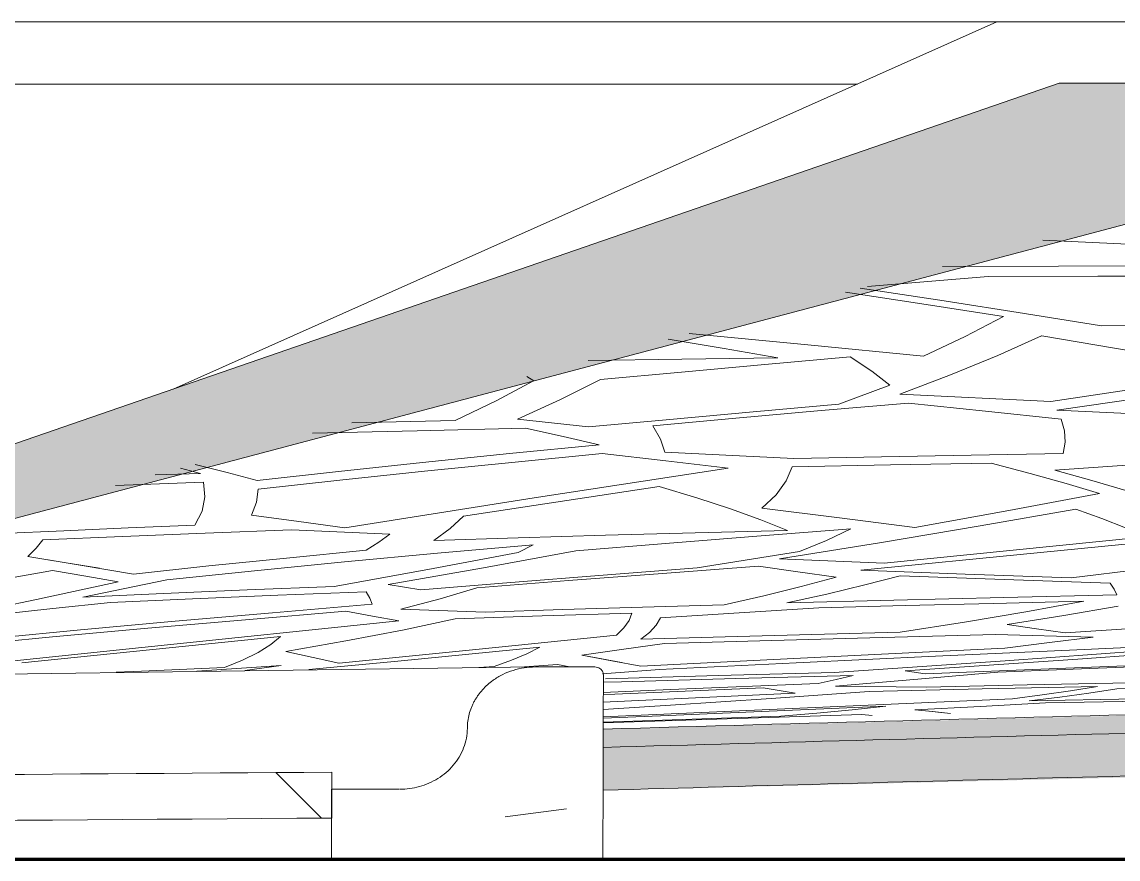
# Model space of a CAD drawing. Header units: metres. Extents: x -199 to 506, y -5 to 23.
# Drawn here: x 290.774 to 292.566, y -1.369 to 0 of the extents above; entities that cross this region are included whole.
import ezdxf

# ---------------------------------------------------------------- set-up
doc = ezdxf.new("R2010")
doc.units = ezdxf.units.M
for name, color, linetype, lineweight in [('06MUREXT', 92, 'Continuous', 9), ('14HATCH-1', 14, 'Continuous', 5), ('46BANQ', 8, 'Continuous', 5), ('46BANQ-1', 8, 'Continuous', 13), ('70LINEA_1_0', 6, 'Continuous', 80)]:
    doc.layers.add(name, color=color, linetype=linetype, lineweight=lineweight)

# ---------------------------------------------------------------- blocks, each defined once
blk = doc.blocks.new('FP_65-601rSouthElevEjeF Paint')
at = {"layer": '14HATCH-1'}
for p, q in [((-13.5162, -0.3656), (-13.6987, -0.3567)), ((-13.8629, -0.4001), (-13.6729, -0.3994)), ((-13.6729, -0.3994), (-13.4794, -0.3989)), ((-13.9853, -0.4325), (-13.788, -0.4165)), ((-13.788, -0.4165), (-13.6087, -0.4158)), ((-13.6087, -0.4158), (-13.4264, -0.4152)), ((-13.8896, -0.4621), (-14.0214, -0.4421)), ((-13.8602, -0.4564), (-13.9972, -0.4357)), ((-13.7629, -0.4819), (-13.8896, -0.4621)), ((-13.7287, -0.4767), (-13.8602, -0.4564)), ((-13.8257, -0.5144), (-13.7629, -0.4819)), ((-13.6026, -0.4968), (-13.7287, -0.4767)), ((-13.6026, -0.4968), (-13.4294, -0.4957)), ((-14.22, -0.5342), (-14.3115, -0.5189)), ((-14.0832, -0.5284), (-14.2769, -0.5097)), ((-13.894, -0.5467), (-13.8257, -0.5144)), ((-13.7724, -0.5455), (-13.7006, -0.5134)), ((-13.5813, -0.5334), (-13.7005, -0.5134)), ((-14.1319, -0.5494), (-14.22, -0.5342)), ((-13.894, -0.5467), (-14.0832, -0.5284)), ((-13.4676, -0.5531), (-13.5813, -0.5334)), ((-14.4423, -0.5535), (-14.2888, -0.5514)), ((-14.2888, -0.5514), (-14.1319, -0.5494)), ((-14.1535, -0.5602), (-14.0139, -0.548)), ((-13.9783, -0.5711), (-14.0138, -0.548)), ((-13.8496, -0.5773), (-13.7724, -0.5455)), ((-14.4221, -0.5851), (-14.2896, -0.5726)), ((-14.2896, -0.5726), (-14.1535, -0.5602)), ((-13.9487, -0.5939), (-13.9783, -0.5711)), ((-13.6853, -0.6206), (-13.3592, -0.5724)), ((-14.5927, -0.6195), (-14.5315, -0.5871)), ((-14.5311, -0.5869), (-14.5424, -0.58)), ((-14.4873, -0.6176), (-14.4221, -0.5851)), ((-13.9323, -0.6088), (-13.8496, -0.5773)), ((-14.0323, -0.6253), (-13.9487, -0.5939)), ((-13.6853, -0.6206), (-13.9323, -0.6088)), ((-13.6757, -0.6352), (-13.4556, -0.6032)), ((-14.6599, -0.6519), (-14.5927, -0.6195)), ((-14.5579, -0.6498), (-14.4873, -0.6176)), ((-14.1723, -0.6376), (-14.0323, -0.6253)), ((-14.0614, -0.6358), (-13.9185, -0.6237)), ((-13.7924, -0.6368), (-13.9185, -0.6237)), ((-14.3087, -0.65), (-14.1723, -0.6376)), ((-14.2008, -0.648), (-14.0614, -0.6358)), ((-13.6686, -0.6497), (-13.7924, -0.6368)), ((-13.4314, -0.6467), (-13.6757, -0.6352)), ((-14.8287, -0.6557), (-14.6599, -0.6519)), ((-14.4415, -0.6625), (-14.5579, -0.6498)), ((-14.4415, -0.6625), (-14.3087, -0.65)), ((-14.3367, -0.6604), (-14.2008, -0.648)), ((-14.3238, -0.6823), (-14.3367, -0.6604)), ((-13.6631, -0.6687), (-13.6686, -0.6497)), ((-14.893, -0.6728), (-14.7218, -0.6686)), ((-14.7218, -0.6686), (-14.5445, -0.6646)), ((-14.4829, -0.6783), (-14.5445, -0.6646)), ((-14.4242, -0.6917), (-14.4829, -0.6783)), ((-13.6621, -0.6875), (-13.6631, -0.6687)), ((-14.5709, -0.706), (-14.4242, -0.6917)), ((-14.3168, -0.7039), (-14.3238, -0.6823)), ((-13.6655, -0.706), (-13.6621, -0.6875)), ((-14.7131, -0.7205), (-14.5709, -0.706)), ((-14.5669, -0.7204), (-14.4194, -0.7061)), ((-14.3153, -0.7181), (-14.4194, -0.7061)), ((-14.1061, -0.7138), (-14.3168, -0.7039)), ((-14.1061, -0.7138), (-13.9625, -0.7111)), ((-13.9625, -0.7111), (-13.8157, -0.7085)), ((-13.8157, -0.7085), (-13.6655, -0.706)), ((-15.0763, -0.7385), (-15.1091, -0.73)), ((-15.0329, -0.737), (-15.0849, -0.7236)), ((-14.8507, -0.7352), (-14.7131, -0.7205)), ((-14.8483, -0.7495), (-14.7099, -0.7349)), ((-14.7099, -0.7349), (-14.5669, -0.7204)), ((-14.5305, -0.7786), (-14.2134, -0.7299)), ((-14.2134, -0.7299), (-14.3153, -0.7181)), ((-14.1184, -0.7507), (-14.1086, -0.7277)), ((-14.1086, -0.7277), (-13.948, -0.7246)), ((-13.948, -0.7246), (-13.7831, -0.7216)), ((-13.7193, -0.7385), (-13.7831, -0.7216)), ((-13.6789, -0.7333), (-13.561, -0.7247)), ((-13.6185, -0.7499), (-13.6789, -0.7333)), ((-15.1506, -0.741), (-15.0763, -0.7385)), ((-14.9838, -0.7501), (-15.0329, -0.737)), ((-14.9838, -0.7501), (-14.8507, -0.7352)), ((-14.9822, -0.7644), (-14.8483, -0.7495)), ((-14.135, -0.7732), (-14.1184, -0.7507)), ((-13.6603, -0.755), (-13.7193, -0.7385)), ((-13.5628, -0.7662), (-13.6185, -0.7499)), ((-15.215, -0.758), (-15.0714, -0.753)), ((-15.069, -0.7768), (-15.0714, -0.753)), ((-14.9847, -0.7856), (-14.9822, -0.7644)), ((-14.646, -0.8084), (-14.326, -0.7599)), ((-14.2646, -0.7784), (-14.326, -0.7599)), ((-13.6059, -0.7712), (-13.6603, -0.755)), ((-15.0737, -0.8003), (-15.069, -0.7768)), ((-14.9929, -0.8065), (-14.9847, -0.7856)), ((-14.8402, -0.8276), (-14.5305, -0.7786)), ((-14.2092, -0.7965), (-14.2646, -0.7784)), ((-14.1583, -0.7953), (-14.135, -0.7732)), ((-13.7544, -0.7991), (-13.6059, -0.7712)), ((-15.0855, -0.8233), (-15.0737, -0.8003)), ((-14.9156, -0.8171), (-14.9929, -0.8065)), ((-14.1597, -0.8143), (-14.2092, -0.7965)), ((-14.0311, -0.8112), (-14.1583, -0.7953)), ((-13.9079, -0.8267), (-13.7544, -0.7991)), ((-13.8012, -0.8244), (-13.6446, -0.7969)), ((-13.6019, -0.8123), (-13.6446, -0.7969)), ((-15.1945, -0.8276), (-15.0855, -0.8233)), ((-14.8402, -0.8276), (-14.9156, -0.8171)), ((-14.6677, -0.8284), (-14.646, -0.8084)), ((-14.116, -0.8316), (-14.1597, -0.8143)), ((-13.908, -0.8267), (-14.0311, -0.8112)), ((-13.9627, -0.8515), (-13.8012, -0.8244)), ((-13.5636, -0.8274), (-13.6019, -0.8123)), ((-15.4017, -0.8367), (-15.2998, -0.8321)), ((-15.334, -0.847), (-15.204, -0.8414)), ((-15.2998, -0.8321), (-15.1945, -0.8276)), ((-15.204, -0.8414), (-15.0684, -0.8359)), ((-15.0684, -0.8359), (-14.9274, -0.8307)), ((-14.7666, -0.8379), (-14.9274, -0.8307)), ((-14.7847, -0.851), (-14.7666, -0.8379)), ((-14.6949, -0.848), (-14.6677, -0.8284)), ((-14.5566, -0.8437), (-14.414, -0.8395)), ((-14.414, -0.8395), (-14.2671, -0.8354)), ((-14.316, -0.8528), (-14.1662, -0.8408)), ((-14.2671, -0.8354), (-14.116, -0.8316)), ((-14.1662, -0.8408), (-14.0129, -0.8291)), ((-14.0522, -0.8479), (-14.0129, -0.8291)), ((-13.9581, -0.8851), (-13.5296, -0.8422)), ((-13.7081, -0.8683), (-13.4168, -0.8401)), ((-15.345, -0.8607), (-15.334, -0.847)), ((-14.8053, -0.864), (-14.7847, -0.851)), ((-14.6949, -0.848), (-14.5566, -0.8437)), ((-14.6885, -0.869), (-14.532, -0.8551)), ((-14.5568, -0.8677), (-14.532, -0.8551)), ((-14.4625, -0.8649), (-14.316, -0.8528)), ((-14.1291, -0.8784), (-13.9627, -0.8515)), ((-14.0966, -0.8663), (-14.0522, -0.8479)), ((-15.3584, -0.8742), (-15.345, -0.8607)), ((-15.27, -0.8888), (-15.3584, -0.8742)), ((-15.2991, -0.884), (-15.3584, -0.8742)), ((-15.0624, -0.8898), (-14.9356, -0.8769)), ((-14.9356, -0.8769), (-14.8053, -0.864)), ((-14.8406, -0.8832), (-14.6885, -0.869)), ((-14.7046, -0.8957), (-14.5568, -0.8677)), ((-14.6135, -0.8927), (-14.4625, -0.8649)), ((-14.2639, -0.8931), (-14.0966, -0.8663)), ((-13.9581, -0.8851), (-14.1291, -0.8784)), ((-13.9963, -0.8968), (-13.7081, -0.8683)), ((-15.2415, -0.8936), (-15.2991, -0.884)), ((-15.1856, -0.903), (-15.27, -0.8888)), ((-15.1856, -0.903), (-15.0624, -0.8898)), ((-14.9882, -0.8976), (-14.8406, -0.8832)), ((-14.8575, -0.9235), (-14.7046, -0.8957)), ((-14.7694, -0.9202), (-14.6135, -0.8927)), ((-14.4179, -0.9049), (-14.2639, -0.8931)), ((-14.3207, -0.902), (-14.1639, -0.8904)), ((-14.0995, -0.8994), (-14.1638, -0.8904)), ((-13.6523, -0.9094), (-13.4529, -0.8846)), ((-15.5085, -0.9307), (-15.3182, -0.8972)), ((-15.2636, -0.9066), (-15.3182, -0.8972)), ((-15.2685, -0.9409), (-15.1314, -0.9123)), ((-15.2108, -0.9158), (-15.2636, -0.9066)), ((-15.1314, -0.9123), (-14.9882, -0.8976)), ((-14.6245, -0.9258), (-14.4743, -0.9138)), ((-14.5686, -0.9168), (-14.4179, -0.9049)), ((-14.4743, -0.9138), (-14.3207, -0.902)), ((-14.0366, -0.9083), (-14.0995, -0.8994)), ((-14.0937, -0.9235), (-14.0366, -0.9083)), ((-13.8258, -0.9031), (-13.9963, -0.8968)), ((-13.99, -0.9208), (-13.9321, -0.9057)), ((-13.7617, -0.9119), (-13.9321, -0.9057)), ((-13.6523, -0.9094), (-13.8258, -0.9031)), ((-13.5884, -0.918), (-13.7617, -0.9119)), ((-15.3447, -0.9446), (-15.2108, -0.9158)), ((-15.137, -0.9349), (-14.9999, -0.9291)), ((-14.9999, -0.9291), (-14.8575, -0.9235)), ((-14.95, -0.9378), (-14.8053, -0.9322)), ((-14.7992, -0.9424), (-14.8053, -0.9322)), ((-14.7158, -0.929), (-14.7694, -0.9202)), ((-14.7158, -0.929), (-14.5686, -0.9168)), ((-14.6841, -0.9434), (-14.6245, -0.9258)), ((-14.1547, -0.9385), (-14.0937, -0.9235)), ((-14.0517, -0.9357), (-13.99, -0.9208)), ((-13.582, -0.9276), (-13.5884, -0.918)), ((-13.5778, -0.9371), (-13.582, -0.9276)), ((-15.4837, -0.9732), (-15.3447, -0.9446)), ((-15.3179, -0.9594), (-15.2232, -0.9495)), ((-15.2685, -0.9409), (-15.137, -0.9349)), ((-15.2232, -0.9495), (-15.0893, -0.9436)), ((-15.0893, -0.9436), (-14.95, -0.9378)), ((-14.7954, -0.9524), (-14.7992, -0.9424)), ((-14.7488, -0.9606), (-14.6841, -0.9434)), ((-14.2196, -0.9532), (-14.1547, -0.9385)), ((-14.1172, -0.9503), (-14.0517, -0.9357)), ((-14.1172, -0.9503), (-13.9424, -0.9457)), ((-13.9424, -0.9457), (-13.7626, -0.9413)), ((-13.7794, -0.951), (-13.6318, -0.9476)), ((-13.7626, -0.9413), (-13.5778, -0.9371)), ((-13.7264, -0.9648), (-13.6318, -0.9476)), ((-15.4107, -0.9693), (-15.3179, -0.9594)), ((-15.1177, -0.9802), (-14.9587, -0.9662)), ((-15.0027, -0.9777), (-14.8385, -0.9639)), ((-14.9587, -0.9662), (-14.7954, -0.9524)), ((-14.7947, -0.9719), (-14.8385, -0.9639)), ((-14.6105, -0.9654), (-14.7488, -0.9606)), ((-14.6105, -0.9654), (-14.4835, -0.9612)), ((-14.5173, -0.9716), (-14.3707, -0.967)), ((-14.4835, -0.9612), (-14.3532, -0.9571)), ((-14.3753, -0.9792), (-14.3707, -0.967)), ((-14.3532, -0.9571), (-14.2196, -0.9532)), ((-14.3238, -0.9747), (-14.1953, -0.9664)), ((-14.1953, -0.9664), (-14.065, -0.9582)), ((-14.065, -0.9582), (-13.9238, -0.9545)), ((-13.9238, -0.9545), (-13.7794, -0.951)), ((-13.8265, -0.9816), (-13.7264, -0.9648)), ((-13.6641, -0.9706), (-13.5756, -0.9554)), ((-13.6623, -0.9994), (-13.1112, -0.9635)), ((-15.2724, -0.9944), (-15.1177, -0.9802)), ((-15.1724, -1.0231), (-14.7521, -0.9797)), ((-15.1626, -0.9917), (-15.0027, -0.9777)), ((-14.7521, -0.9797), (-14.7947, -0.9719)), ((-14.7461, -0.9946), (-14.6596, -0.9764)), ((-14.6596, -0.9764), (-14.5173, -0.9716)), ((-14.3837, -0.9912), (-14.3753, -0.9792)), ((-14.3309, -0.9867), (-14.3238, -0.9747)), ((-13.932, -0.998), (-13.8265, -0.9816)), ((-13.7571, -0.9855), (-13.6641, -0.9706)), ((-13.7092, -0.9925), (-13.7571, -0.9855)), ((-15.4226, -1.0088), (-15.2724, -0.9944)), ((-15.3182, -1.0058), (-15.1626, -0.9917)), ((-14.8386, -1.0123), (-14.7461, -0.9946)), ((-14.6205, -1.026), (-14.3957, -1.0028)), ((-14.3957, -1.0028), (-14.3837, -0.9912)), ((-14.3561, -1.0097), (-14.3417, -0.9984)), ((-14.3417, -0.9984), (-14.3309, -0.9867)), ((-14.218, -1.0057), (-14.0766, -1.0018)), ((-14.0766, -1.0018), (-13.932, -0.998)), ((-13.9615, -1.0067), (-13.776, -1.0021)), ((-13.6164, -1.0061), (-13.776, -1.0021)), ((-13.6623, -0.9994), (-13.7092, -0.9925)), ((-15.4693, -1.0202), (-15.3182, -1.0058)), ((-15.3683, -1.0482), (-14.9454, -1.005)), ((-14.9821, -1.0314), (-14.9614, -1.0184)), ((-14.9614, -1.0184), (-14.9454, -1.005)), ((-14.9368, -1.0296), (-14.8386, -1.0123)), ((-14.3841, -1.0261), (-14.3175, -1.0165)), ((-14.3561, -1.0097), (-14.218, -1.0057)), ((-14.3175, -1.0165), (-14.142, -1.0115)), ((-14.142, -1.0115), (-13.9615, -1.0067)), ((-13.761, -1.0242), (-13.6878, -1.0152)), ((-13.6878, -1.0152), (-13.6164, -1.0061)), ((-13.6429, -1.0268), (-13.4078, -1.0164)), ((-15.5858, -1.0668), (-15.1724, -1.0231)), ((-15.0074, -1.0439), (-14.9821, -1.0314)), ((-14.8922, -1.0395), (-14.9368, -1.0296)), ((-14.8498, -1.049), (-14.8922, -1.0395)), ((-14.8497, -1.049), (-14.6205, -1.026)), ((-14.7533, -1.0455), (-14.5214, -1.0228)), ((-14.5676, -1.0441), (-14.5428, -1.0336)), ((-14.5428, -1.0336), (-14.5214, -1.0228)), ((-14.4527, -1.0357), (-14.3841, -1.0261)), ((-14.4036, -1.0449), (-14.4527, -1.0357)), ((-14.4198, -1.0419), (-14.4527, -1.0357)), ((-14.1609, -1.0437), (-13.9624, -1.0339)), ((-14.1019, -1.0483), (-13.8743, -1.0374)), ((-13.9624, -1.0339), (-13.761, -1.0242)), ((-13.8743, -1.0374), (-13.6429, -1.0268)), ((-13.76, -1.0447), (-13.484, -1.0251)), ((-13.6416, -1.042), (-13.3631, -1.0226)), ((-15.1726, -1.0616), (-15.0371, -1.0561)), ((-15.082, -1.0618), (-14.9444, -1.0525)), ((-15.0371, -1.0561), (-15.0074, -1.0439)), ((-15.0035, -1.0607), (-14.9444, -1.0525)), ((-14.8992, -1.0594), (-14.7533, -1.0455)), ((-14.621, -1.0561), (-14.5957, -1.0543)), ((-14.5957, -1.0543), (-14.5676, -1.0441)), ((-14.5539, -1.0553), (-14.4926, -1.051)), ((-14.4721, -1.055), (-14.4926, -1.051)), ((-14.3877, -1.0479), (-14.4198, -1.0419)), ((-14.3563, -1.0537), (-14.4036, -1.0449)), ((-14.3563, -1.0537), (-14.1609, -1.0437)), ((-14.3258, -1.0593), (-14.1019, -1.0483)), ((-14.04, -1.0641), (-13.76, -1.0447)), ((-13.924, -1.0612), (-13.6416, -1.042)), ((-13.8912, -1.0663), (-13.6749, -1.0574)), ((-13.7721, -1.0636), (-13.5532, -1.0548)), ((-13.6749, -1.0574), (-13.4557, -1.0486)), ((-15.2143, -1.0634), (-15.1726, -1.0616)), ((-14.4189, -1.0664), (-14.3258, -1.0593)), ((-14.4141, -1.0742), (-14.2295, -1.069)), ((-14.3875, -1.0793), (-14.2005, -1.0741)), ((-14.2295, -1.069), (-14.04, -1.0641)), ((-14.2005, -1.0741), (-14.0087, -1.0692)), ((-14.0662, -1.0818), (-14.0367, -1.0756)), ((-14.0379, -1.0864), (-13.9031, -1.0751)), ((-14.0367, -1.0756), (-14.0087, -1.0692)), ((-13.8912, -1.0663), (-13.924, -1.0612)), ((-13.9031, -1.0751), (-13.7721, -1.0636)), ((-14.4175, -1.0801), (-14.3875, -1.0793)), ((-14.4175, -1.0968), (-14.3078, -1.092)), ((-14.3987, -1.0995), (-14.1562, -1.0893)), ((-14.3078, -1.092), (-14.0662, -1.0818)), ((-14.1298, -1.0937), (-14.1562, -1.0893)), ((-13.8887, -1.0879), (-14.0379, -1.0864)), ((-13.9827, -1.095), (-13.7978, -1.0908)), ((-13.8887, -1.0879), (-13.7241, -1.0842)), ((-13.7978, -1.0908), (-13.609, -1.0867)), ((-13.7241, -1.0842), (-13.5565, -1.0807)), ((-13.6531, -1.0939), (-13.609, -1.0867)), ((-13.6232, -1.0977), (-13.5778, -1.0908)), ((-13.5778, -1.0908), (-13.3998, -1.0849)), ((-14.4175, -1.1127), (-14.1039, -1.0979)), ((-14.4175, -1.1003), (-14.3987, -1.0995)), ((-14.3077, -1.1175), (-14.1431, -1.1065)), ((-14.1431, -1.1065), (-13.9827, -1.095)), ((-14.1039, -1.0979), (-14.1298, -1.0937)), ((-14.0837, -1.1221), (-13.7482, -1.1073)), ((-13.7482, -1.1073), (-13.6995, -1.1007)), ((-13.7211, -1.1106), (-13.671, -1.1043)), ((-13.7211, -1.1106), (-13.5451, -1.1071)), ((-13.6995, -1.1007), (-13.6531, -1.0939)), ((-13.6941, -1.1138), (-13.4713, -1.1094)), ((-13.671, -1.1043), (-13.6232, -1.0977)), ((-14.4176, -1.1245), (-14.3077, -1.1175)), ((-14.4176, -1.1365), (-14.0837, -1.1221)), ((-14.3239, -1.1348), (-13.9555, -1.1193)), ((-14.068, -1.1305), (-14.0107, -1.125)), ((-14.0107, -1.125), (-13.9555, -1.1193)), ((-13.9079, -1.125), (-13.8003, -1.1194)), ((-13.8788, -1.1281), (-13.9079, -1.125)), ((-13.8843, -1.1275), (-13.9079, -1.125)), ((-13.8608, -1.1299), (-13.8843, -1.1275)), ((-13.8498, -1.131), (-13.8788, -1.1281)), ((-13.8003, -1.1194), (-13.6941, -1.1138)), ((-14.4176, -1.1465), (-13.9949, -1.1327)), ((-14.4176, -1.1386), (-14.3239, -1.1348)), ((-14.4176, -1.1453), (-14.1273, -1.1356)), ((-14.1273, -1.1356), (-14.068, -1.1305)), ((-13.9778, -1.1344), (-13.9949, -1.1327))]:
    blk.add_line(p, q, dxfattribs=at)

msp = doc.modelspace()

# ---------------------------------------------------------------- hatches: boundary and pattern name
at = {"layer": '14HATCH-1'}
h = msp.add_hatch(dxfattribs=at)
h.set_pattern_fill('FP_20', color=256, style=0, pattern_type=2)
h.set_pattern_definition([(14.405, (387.682, 23.99), (3.690282165, 0.975723086), [1.143, -2.667]), (14.405, (389.896, 24.561), (3.690282165, 0.975723086), [0.952, -2.857]), (14.405, (389.711, 24.515), (3.690282165, 0.975723086), [0.762, -3.048]), (14.405, (388.604, 24.238), (3.690282165, 0.975723086), [0.571, -0.571, 0.762, -1.905]), (14.405, (388.604, 24.239), (3.690282165, 0.975723086), [0.762, -0.19, 0.952, -1.905]), (14.405, (386.944, 23.818), (3.690282165, 0.975723086), [0.952, -2.857]), (14.405, (390.449, 24.72), (3.690282165, 0.975723086), [0.952, -2.857]), (90, (386.944, 23.806), (-3.69, -0.92), [0.004, -0.024]), (90, (387.497, 23.969), (-3.69, -0.92), [0.003, -0.025]), (90, (387.682, 23.99), (-3.69, -0.92), [0.004, -0.024]), (90, (388.051, 24.11), (-3.69, -0.92), [0.001, -0.027]), (90, (388.235, 24.146), (-3.69, -0.92), [0.004, -0.024]), (90, (388.604, 24.231), (-3.69, -0.92), [0.007, -0.021]), (90, (388.973, 24.345), (-3.69, -0.92), [0.004, -0.024]), (90, (389.342, 24.429), (-3.69, -0.92), [0.006, -0.023]), (90, (389.527, 24.476), (-3.69, -0.92), [0.006, -0.023]), (90, (389.896, 24.558), (-3.69, -0.92), [0.003, -0.025]), (90, (390.449, 24.705), (-3.69, -0.92), [0.007, -0.021]), (14.815, (387.313, 23.898), (-0.000136574, 0.027892317), [1.145, -2.672]), (14.815, (387.682, 23.994), (-0.000136574, 0.027892317), [0.573, -3.245]), (14.815, (389.342, 24.436), (-0.000136574, 0.027892317), [0.763, -3.054]), (14.815, (389.342, 24.437), (-0.000136574, 0.027892317), [0.573, -3.245]), (193.992, (388.051, 24.103), (-3.6904271446, -0.947405135), [0.19, -3.613]), (193.992, (387.313, 23.898), (-3.6904271446, -0.947405135), [0.38, -3.423]), (193.992, (388.42, 24.19), (-3.6904271446, -0.947405135), [0.38, -3.423]), (193.992, (389.342, 24.434), (-3.6904271446, -0.947405135), [0.38, -3.423]), (193.992, (390.449, 24.724), (-3.6904271446, -0.947405135), [0.57, -3.233]), (193.992, (390.449, 24.723), (-3.6904271446, -0.947405135), [0.38, -3.423]), (193.992, (390.265, 24.678), (-3.6904271446, -0.947405135), [0.38, -3.423]), (193.992, (389.158, 24.369), (-3.6904271446, -0.947405135), [0.57, -3.233]), (14.61, (390.265001, 24.67), (3.6903356002, 0.947480426), [0.381, -7.246]), (14.61, (389.342001, 24.426), (3.6903356002, 0.947480426), [0.381, -7.246]), (14.61, (388.051001, 24.103), (3.6903356002, 0.947480426), [0.763, -6.864]), (14.61, (388.235001, 24.157), (3.6903356002, 0.947480426), [0.763, -6.864]), (14.61, (388.235001, 24.15), (3.6903356002, 0.947480426), [0.763, -6.864]), (14.61, (390.449001, 24.724), (3.6903356002, 0.947480426), [0.763, -6.864]), (14.61, (386.944001, 23.81), (3.6903356002, 0.947480426), [1.144, -6.483]), (14.61, (386.944001, 23.811), (3.6903356002, 0.947480426), [1.144, -6.483]), (14.61, (386.944001, 23.823), (3.6903356002, 0.947480426), [1.144, -6.483]), (15.224, (388.789, 24.295), (-0.000335675, 0.0278906314), [0.191, -3.633]), (15.224, (390.449, 24.72), (-0.000335675, 0.0278906314), [0.191, -2.295, 0.382, -0.956]), (15.224, (390.08, 24.623), (-0.000335675, 0.0278906314), [0.382, -3.442]), (15.224, (387.866, 24.057), (-0.000335675, 0.0278906314), [0.382, -3.442]), (15.224, (387.682, 24.009), (-0.000335675, 0.0278906314), [0.382, -3.442]), (15.224, (388.973, 24.344), (-0.000335675, 0.0278906314), [0.574, -3.251]), (193.579, (388.051, 24.1), (0.000465112, 0.027888773), [0.19, -3.607]), (193.579, (390.449, 24.713), (0.000465112, 0.027888773), [0.19, -3.607]), (193.579, (389.711, 24.515), (0.000465112, 0.027888773), [0.38, -3.417]), (193.579, (389.527, 24.469), (0.000465112, 0.027888773), [0.38, -3.417]), (193.579, (389.896, 24.584), (0.000465112, 0.027888773), [0.38, -3.417]), (193.579, (386.944, 23.811), (0.000465112, 0.027888773), [0.38, -3.417]), (193.579, (388.789, 24.274), (0.000465112, 0.027888773), [0.569, -3.227]), (194.199, (390.080001, 24.623), (-3.6901690282, -0.9481289696), [0.761, -6.852]), (194.199, (390.265001, 24.669), (-3.6901690282, -0.9481289696), [0.761, -6.852]), (194.199, (387.497001, 23.944), (-3.6901690282, -0.9481289696), [0.381, -7.232]), (194.199, (388.604001, 24.239), (-3.6901690282, -0.9481289696), [0.381, -7.232]), (194.199, (389.342001, 24.437), (-3.6901690282, -0.9481289696), [0.381, -7.232])])
h.paths.add_polyline_path([(289.6102, -1.0878), (289.7161, -1.0841), (289.745, -1.0811), (293.45, -0.1), (292.47, -0.1), (289.6151, -1.0861)])
h = msp.add_hatch(dxfattribs=at)
h.set_pattern_fill('FP_17', color=256, angle=90, style=0, pattern_type=2)
h.set_pattern_definition([(359.771, (393.438, -0.002), (1.9126, 1.89737), [0.571, -1.333]), (359.771, (394.581, 0.184), (1.9126, 1.89737), [0.476, -1.429]), (359.771, (394.487, 0.28), (1.9126, 1.89737), [0.381, -1.524]), (359.771, (393.917, 0.759), (1.9126, 1.89737), [0.286, -0.286, 0.381, -0.952]), (359.771, (393.917, 0.854), (1.9126, 1.89737), [0.381, -0.095, 0.476, -0.952]), (359.771, (393.062, 1.238), (1.9126, 1.89737), [0.476, -1.429]), (359.771, (394.872, 1.326), (1.9126, 1.89737), [0.476, -1.429]), (89.771, (393.058, 0.381), (-1.89737, 1.9126), [0.286, -1.619]), (89.771, (393.35, 1.809), (-1.89737, 1.9126), [0.191, -1.715]), (89.771, (393.438, -0.002), (-1.89737, 1.9126), [0.286, -1.619]), (89.771, (393.635, 1.712), (-1.89737, 1.9126), [0.095, -1.81]), (89.771, (393.727, 0.95), (-1.89737, 1.9126), [0.286, -1.619]), (89.771, (393.915, 0.282), (-1.89737, 1.9126), [0.476, -1.429]), (89.771, (394.111, 1.615), (-1.89737, 1.9126), [0.286, -1.619]), (89.771, (394.298, 0.852), (-1.89737, 1.9126), [0.381, -1.524]), (89.771, (394.394, 0.852), (-1.89737, 1.9126), [0.381, -1.524]), (89.771, (394.581, -0.006), (-1.89737, 1.9126), [0.191, -1.715]), (89.771, (394.868, 0.279), (-1.89737, 1.9126), [0.476, -1.429]), (44.771, (393.248, 0.19), (0.007614, 1.90493), [0.808, -1.886]), (44.771, (393.439, 0.284), (0.007614, 1.90493), [0.404, -2.29]), (44.771, (394.3, 1.329), (0.007614, 1.90493), [0.539, -2.155]), (44.771, (394.301, 1.424), (0.007614, 1.90493), [0.404, -2.29]), (134.771, (393.633, 1.236), (-1.90493, 0.007614), [0.135, -2.559]), (134.771, (393.248, 0.19), (-1.90493, 0.007614), [0.269, -2.425]), (134.771, (393.822, 0.759), (-1.90493, 0.007614), [0.269, -2.425]), (134.771, (394.3, 1.233), (-1.90493, 0.007614), [0.269, -2.425]), (134.771, (394.873, 1.612), (-1.90493, 0.007614), [0.404, -2.29]), (134.771, (394.872, 1.517), (-1.90493, 0.007614), [0.269, -2.425]), (134.771, (394.778, 1.708), (-1.90493, 0.007614), [0.269, -2.425]), (134.771, (394.2, -0.005), (-1.90493, 0.007614), [0.404, -2.29]), (26.336, (394.776, 1.136), (1.905115, -0.007616), [0.213, -4.047]), (26.336, (394.298, 0.662), (1.905115, -0.007616), [0.213, -4.047]), (26.336, (393.633, 1.236), (1.905115, -0.007616), [0.426, -3.834]), (26.336, (393.73, 1.712), (1.905115, -0.007616), [0.426, -3.834]), (26.336, (393.728, 1.236), (1.905115, -0.007616), [0.426, -3.834]), (26.336, (394.873, 1.612), (1.905115, -0.007616), [0.426, -3.834]), (26.336, (393.059, 0.667), (1.905115, -0.007616), [0.639, -3.621]), (26.336, (393.06, 0.762), (1.905115, -0.007616), [0.639, -3.621]), (26.336, (393.063, 1.524), (1.905115, -0.007616), [0.639, -3.621]), (63.206, (394.015, 1.425), (0.007613, 1.905115), [0.213, -4.047]), (63.206, (394.872, 1.326), (0.007613, 1.905115), [0.213, -2.556, 0.426, -1.065]), (63.206, (394.68, 1.137), (0.007613, 1.905115), [0.426, -3.834]), (63.206, (393.538, 1.332), (0.007613, 1.905115), [0.426, -3.834]), (63.206, (393.443, 1.332), (0.007613, 1.905115), [0.426, -3.834]), (63.206, (394.111, 1.52), (0.007613, 1.905115), [0.639, -3.621]), (116.336, (393.632, 1.045), (0.007616, 1.905115), [0.213, -4.047]), (116.336, (394.87, 0.85), (0.007616, 1.905115), [0.213, -4.047]), (116.336, (394.487, 0.28), (0.007616, 1.905115), [0.426, -3.834]), (116.336, (394.392, 0.376), (0.007616, 1.905115), [0.426, -3.834]), (116.336, (394.588, 1.708), (0.007616, 1.905115), [0.426, -3.834]), (116.336, (393.06, 0.762), (0.007616, 1.905115), [0.426, -3.834]), (116.336, (394.009, -0.004), (0.007616, 1.905115), [0.639, -3.621]), (153.206, (394.68, 1.137), (-1.905115, 0.007613), [0.426, -3.834]), (153.206, (394.775, 1.041), (-1.905115, 0.007613), [0.426, -3.834]), (153.206, (393.343, 0.094), (-1.905115, 0.007613), [0.213, -4.047]), (153.206, (393.917, 0.854), (-1.905115, 0.007613), [0.213, -4.047]), (153.206, (394.301, 1.424), (-1.905115, 0.007613), [0.213, -4.047])])
h.paths.add_polyline_path([(318.1349, -1.2285), (318.1339, -1.1985), (316.6162, -1.1931), (316.3406, -1.1925), (316.3406, -1.22), (316.6163, -1.2231), (317.8426, -1.2281), (318.0606, -1.2284)])
h.paths.add_polyline_path([(291.7243, -1.1866), (293.951, -1.1328), (295.8313, -1.1002), (297.5747, -1.0791), (299.567, -1.0648), (301.1357, -1.0597), (302.8052, -1.0598), (304.9845, -1.0678), (305.842, -1.0725), (305.842, -1.0425), (303.6769, -1.0319), (301.6761, -1.029), (300.1899, -1.0319), (298.6644, -1.0399), (297.1389, -1.0535), (295.8313, -1.07), (294.3057, -1.0957), (292.7802, -1.1293), (291.7243, -1.1566)])
h.paths.add_polyline_path([(314.2314, -1.1796), (314.2314, -1.1496), (311.5225, -1.1051), (308.9073, -1.0708), (306.442, -1.0469), (306.442, -1.0769), (309.5611, -1.1085), (312.6736, -1.1529), (314.1377, -1.178)])
h = msp.add_hatch(dxfattribs=at)
h.set_pattern_fill('FP_14', color=256, style=0, pattern_type=2)
h.set_pattern_definition([(50, (393.057, 0), (2.186618, -0.191282), [0.229, -2.515]), (355, (393.057, 0), (-0.4228, 2.292573), [0.183, -2.012]), (100.451, (393.239, -0.016), (1.763017, 2.101667), [0.194, -2.137]), (46.184, (393.057, 0.61), (3.25321, -0.504935), [0.343, -3.772]), (96.636, (393.328, 0.568), (2.84897, 2.96912), [0.291, -3.206]), (351.184, (393.057, 0.61), (2.84876, 2.96948), [0.274, -3.018]), (21, (393.361, 0.457), (1.819723, -1.227392), [0.229, -2.515]), (326, (393.361, 0.457), (0.741674, 2.210106), [0.183, -2.012]), (71.451, (393.513, 0.355), (2.560878, 0.983432), [0.194, -2.137]), (37.5, (393.057, 0), (0.037248, 1.014271), [0.101, -1.887, 0.101, -1.942, -2.019]), (37.5, (393.057, 0), (0.037248, 1.014271), [-4.029, 0.101, -1.919]), (7.5, (393.057, 0), (0.801974, 1.201961), [0.101, -1.064, 0.101, -1.841, -0.77]), (7.5, (393.057, 0), (0.801974, 1.201961), [-3.106, 0.101, -0.669]), (327.5, (392.377, 0), (1.626775, -0.068848), [0.101, -0.661, 0.101, -2.277, -3.155]), (327.5, (392.377, 0), (1.626775, -0.068848), [-3.139, 0.101, -3.054]), (317.5, (392.072, 0), (1.777346, 0.305506), [0.101, -0.89, 0.101, -1.478, -2.24]), (317.5, (392.072, 0), (1.777346, 0.305506), [-2.569, 0.101, -2.14])])
h.paths.add_polyline_path([(291.3495, -1.3692), (291.7238, -1.3692), (291.7216, -1.0651), (291.7055, -1.055), (291.5865, -1.0584), (291.5582, -1.0684), (291.5294, -1.0898), (291.5096, -1.1193), (291.5024, -1.1537), (291.4961, -1.1875), (291.4792, -1.2158), (291.4519, -1.2385), (291.4238, -1.2506), (291.391, -1.2551), (291.2804, -1.2551), (291.2804, -1.3692), (291.3185, -1.3692)])
h = msp.add_hatch(dxfattribs=at)
h.set_pattern_fill('FP_18', color=256, style=0, pattern_type=2)
h.set_pattern_definition([(45, (393.263, 0), (0, 0.29981328), [0.066, -0.358]), (45, (393.235, 0.122), (0, 0.29981328), [0.106, -0.318]), (45, (393.113, 0), (0, 0.29981328), [0.066, -0.358]), (45, (393.235, 0.272), (0, 0.29981328), [0.04, -0.384]), (45, (393.085, 0.122), (0, 0.29981328), [0.106, -0.318])])
h.paths.add_polyline_path([(318.1348, -1.2985), (318.1348, -1.2985), (318.1349, -1.2285), (316.753, -1.224), (316.3406, -1.2246), (316.3406, -1.29), (316.6163, -1.2931), (317.8372, -1.2981), (318.1339, -1.2985)])
h.paths.add_polyline_path([(291.7243, -1.2566), (293.8752, -1.2043), (295.3954, -1.1765), (297.1389, -1.1535), (298.8823, -1.1385), (300.5475, -1.1308), (301.9334, -1.129), (303.6769, -1.1319), (305.4204, -1.1401), (305.842, -1.1425), (305.842, -1.0725), (303.6769, -1.0619), (301.4976, -1.0593), (299.7541, -1.0639), (298.0106, -1.0753), (296.4851, -1.0913), (294.7416, -1.1178), (292.9981, -1.1542), (291.7243, -1.1866), (291.7243, -1.216)])
h.paths.add_polyline_path([(314.2314, -1.2496), (314.2314, -1.1796), (311.0867, -1.1288), (307.981, -1.0908), (306.442, -1.0769), (306.442, -1.1469), (309.0386, -1.1722), (311.7405, -1.2084), (314.1377, -1.2479)])
h = msp.add_hatch(dxfattribs=at)
h.set_pattern_fill('FP_13', color=256, style=0, pattern_type=2)
h.set_pattern_definition([(135, (393.057, 0), (-0.318198, -0.318198), [])])
h.paths.add_polyline_path([(324.5986, -1.3692), (390.797, -1.3692), (390.797, -1.298), (323.7268, -1.2945), (322.398, -1.2942), (322.398, -1.3692), (323.7268, -1.3692)])
h.paths.add_polyline_path([(282.7552, -1.3624), (291.2804, -1.3021), (291.2804, -1.2271), (282.7552, -1.2874), (282.7552, -1.3486)])

# ---------------------------------------------------------------- linework, layer by layer
at = {"layer": '06MUREXT'}
for p, q in [((292.3684, 0), (291.0208, -0.6005)), ((293.45, 0), (292.3684, 0)), ((292.1404, -0.1016), (290.652, -0.1016))]:
    msp.add_line(p, q, dxfattribs=at)
at = {"layer": '46BANQ'}
for p, q in [((290.652, 0), (292.3684, 0)), ((292.47, -0.1), (289.6098, -1.0879)), ((293.45, -0.1), (289.7353, -1.0837)), ((292.47, -0.1), (305.842, -0.1))]:
    msp.add_line(p, q, dxfattribs=at)
at = {"layer": '46BANQ', "flags": 128}
msp.add_lwpolyline([(291.6121, -1.055), (290.1903, -1.0746), (289.4889, -1.09), (289.2097, -1.1017), (289.1168, -1.1154), (289.0715, -1.1485), (289.0571, -1.1739), (289.0508, -1.1998), (289.0502, -1.2105)], dxfattribs=at)
at = {"layer": '46BANQ-1'}
for p, q in [((291.7243, -1.1566), (291.7243, -1.2566)), ((291.2804, -1.3021), (291.2804, -1.2271))]:
    msp.add_line(p, q, dxfattribs=at)
at = {"layer": '46BANQ-1', "flags": 128}
for points in [[(291.7105, -1.055), (291.662, -1.055), (291.6135, -1.055)], [(291.7244, -1.1566), (291.7244, -1.1352), (291.7246, -1.0677)], [(291.7238, -1.3692), (291.7239, -1.3375), (291.7241, -1.2701), (291.7242, -1.2026), (291.7243, -1.1643)], [(291.2802, -1.2551), (291.28, -1.3301), (291.2799, -1.3692)], [(291.391, -1.2551), (291.3356, -1.2551), (291.2802, -1.2551)]]:
    msp.add_lwpolyline(points, dxfattribs=at)
at = {"layer": '46BANQ-1'}
for points, knots in [([(305.842, -1.0425), (305.3191, -1.0388), (304.2733, -1.033), (302.7045, -1.0283), (301.1357, -1.0281), (299.7631, -1.0324), (298.5865, -1.0393), (297.6061, -1.0475), (296.7891, -1.0563), (296.1355, -1.0648), (295.6453, -1.0717), (295.1551, -1.0794), (294.5016, -1.0908), (293.3579, -1.1131), (292.3777, -1.1378), (291.7243, -1.1566)], [0, 0, 0, 0, 0.111111, 0.222222, 0.333333, 0.444444, 0.513889, 0.583333, 0.652778, 0.6875, 0.722222, 0.756944, 0.791667, 0.861111, 1, 1, 1, 1]), ([(291.6135, -1.055), (291.6073, -1.055), (291.5951, -1.0559), (291.577, -1.0601), (291.5598, -1.0669), (291.5459, -1.0752), (291.5351, -1.0839), (291.5269, -1.092), (291.5209, -1.0995), (291.5166, -1.1059), (291.5137, -1.1109), (291.511, -1.116), (291.508, -1.123), (291.5037, -1.1359), (291.5023, -1.1472), (291.5022, -1.155)], [0, 0, 0, 0, 0.111111, 0.222222, 0.333333, 0.444444, 0.513889, 0.583333, 0.652778, 0.6875, 0.722222, 0.756944, 0.791667, 0.861111, 1, 1, 1, 1]), ([(291.7246, -1.0677), (291.7246, -1.0667), (291.7243, -1.0647), (291.7232, -1.0619), (291.7214, -1.0594), (291.7187, -1.0572), (291.715, -1.0554), (291.712, -1.055), (291.7105, -1.055)], [0, 0, 0, 0, 0.142857, 0.285714, 0.428571, 0.571429, 0.785714, 1, 1, 1, 1]), ([(291.7243, -1.1866), (292.0184, -1.1782), (292.6064, -1.1623), (293.4886, -1.1411), (294.2238, -1.1261), (294.812, -1.1154), (295.2531, -1.1079), (295.6943, -1.101), (296.1355, -1.0948), (296.5767, -1.0891), (297.1649, -1.0822), (297.9002, -1.0749), (299.0768, -1.0659), (300.5475, -1.0591), (302.3123, -1.0576), (304.0772, -1.062), (305.2537, -1.0684), (305.842, -1.0725)], [-1, -1, -1, -1, -0.9375, -0.875, -0.8125, -0.78125, -0.75, -0.71875, -0.6875, -0.65625, -0.625, -0.5625, -0.5, -0.375, -0.25, -0.125, 0, 0, 0, 0]), ([(291.7243, -1.2566), (291.9857, -1.2491), (292.5084, -1.2348), (293.2925, -1.2156), (294.0768, -1.1989), (294.7303, -1.1867), (295.2531, -1.1779), (295.776, -1.1698), (296.691, -1.1571), (297.8022, -1.1454), (298.9787, -1.1368), (299.9592, -1.1318), (300.9396, -1.129), (301.9201, -1.1281), (302.9006, -1.129), (304.2079, -1.1327), (305.1884, -1.1379), (305.842, -1.1425)], [0, 0, 0, 0, 0.055556, 0.111111, 0.166667, 0.222222, 0.25, 0.277778, 0.333333, 0.444444, 0.513889, 0.583333, 0.652778, 0.722222, 0.791667, 0.861111, 1, 1, 1, 1]), ([(291.5022, -1.155), (291.5022, -1.1606), (291.5011, -1.1716), (291.4966, -1.1877), (291.4893, -1.2026), (291.4763, -1.2206), (291.4549, -1.2387), (291.4293, -1.2498), (291.4081, -1.2542), (291.3975, -1.255), (291.3924, -1.255)], [0, 0, 0, 0, 0.1, 0.2, 0.3, 0.4, 0.6, 0.8, 0.9, 0.9915645, 0.9915645, 0.9915645, 0.9915645]), ([(291.2804, -1.2271), (290.306, -1.234), (288.1136, -1.2496), (285.9212, -1.265), (284.7031, -1.2736)], [0, 0, 0, 0, 0.444444, 1, 1, 1, 1]), ([(284.7031, -1.3486), (285.6776, -1.3417), (287.87, -1.3263), (290.0624, -1.3108), (291.2804, -1.3021)], [0, 0, 0, 0, 0.444444, 1, 1, 1, 1])]:
    msp.add_open_spline(points, degree=3, knots=knots, dxfattribs=at)
at = {"layer": '70LINEA_1_0'}
msp.add_line((282.7552, -1.3692), (391.931, -1.3692), dxfattribs=at)

# ---------------------------------------------------------------- block references
at = {"layer": '46BANQ'}
msp.add_blockref('FP_65-601rSouthElevEjeF Paint', (306.142, 0), dxfattribs=at)

doc.saveas('drawing.dxf')
